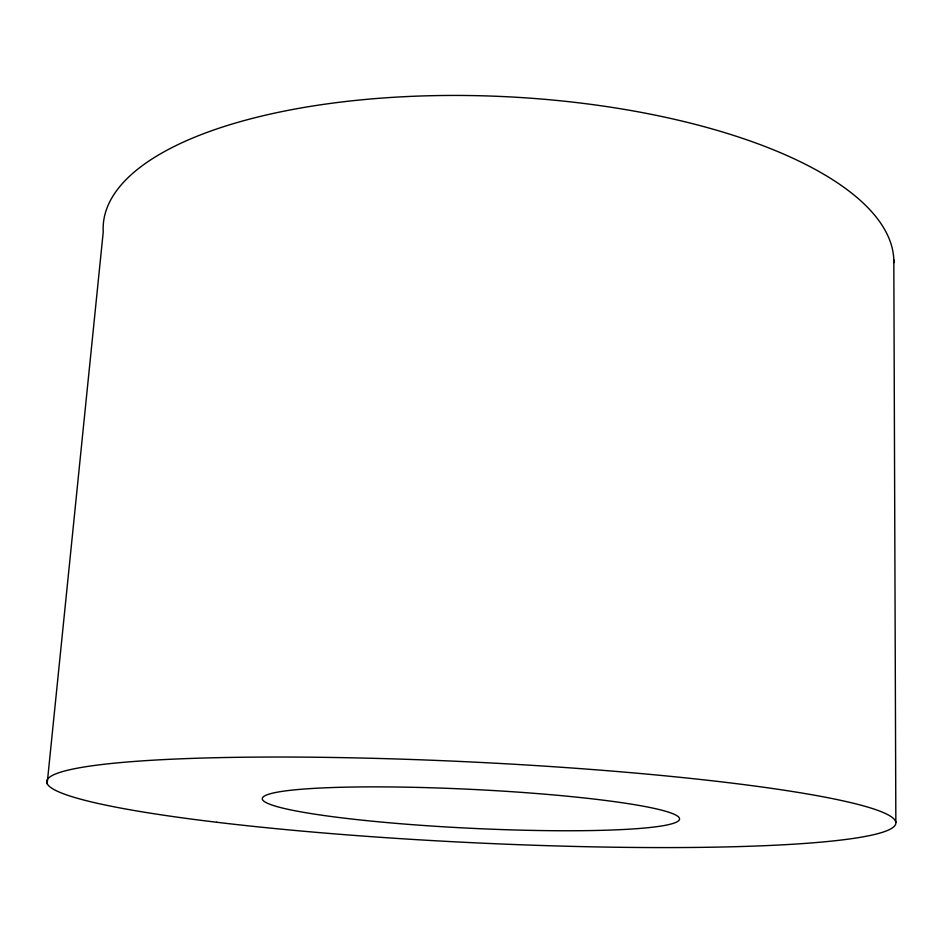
<?xml version="1.0" encoding="UTF-8"?>
<svg xmlns="http://www.w3.org/2000/svg" width="943" height="943" viewBox="0 0 943 943"><rect width="100%" height="100%" fill="white"/><g stroke="black" fill="none" stroke-linecap="round" stroke-linejoin="round"><path stroke-width="1.41" d="M47.15 783.798L103.235 231.954A395.765 148.723 2.8 0 1 495.11 96.221A395.765 148.723 2.8 0 1 893.846 262.602M893.811 259.749L895.85 822.367M216.548 822.237A425.14 40.29 2.8 0 0 892.844 827.553A425.14 40.29 2.8 0 0 304.341 757.135A425.14 40.29 2.8 0 0 216.548 822.237M364.776 820.434A208.874 19.449 2.8 0 0 679.538 819.137A208.874 19.449 2.8 0 0 368.465 786.886A208.874 19.449 2.8 0 0 364.776 820.434"/></g></svg>
